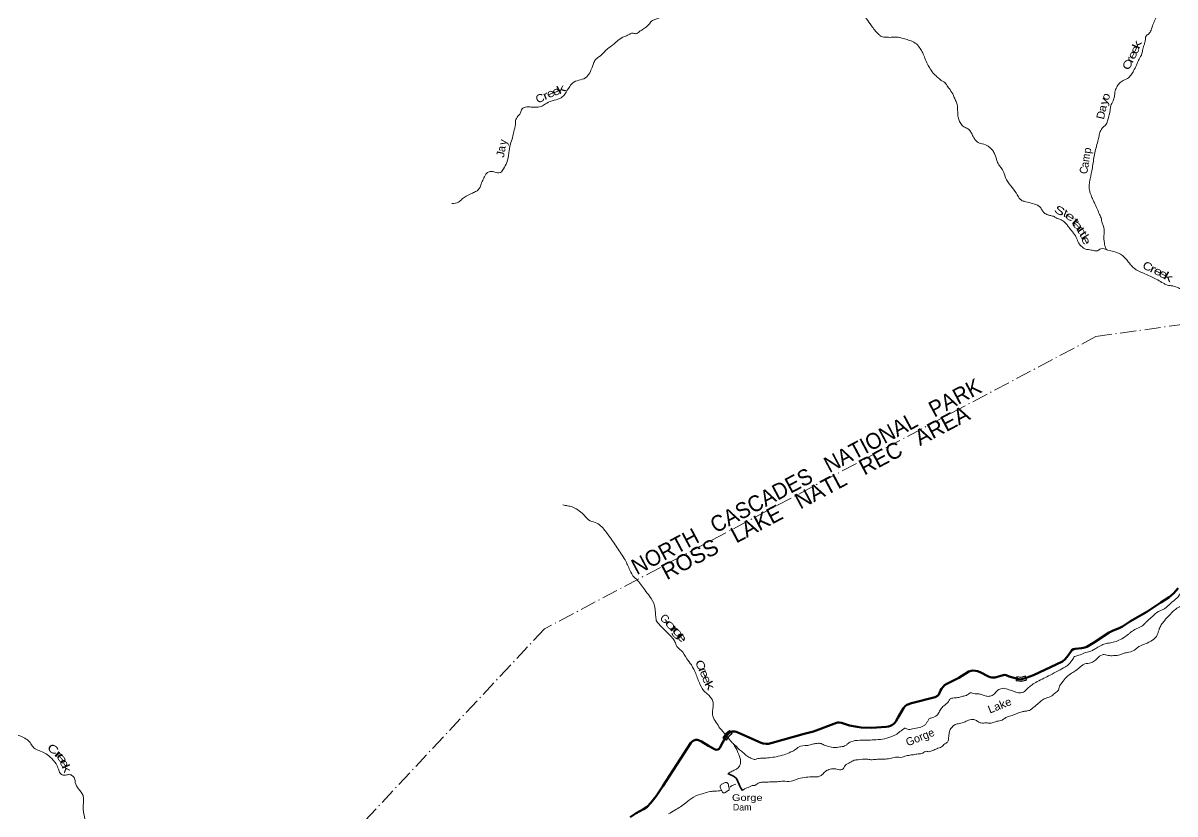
# Model space of a CAD drawing. Header units: feet. Extents: x -244583 to 4, y 367440 to 553773.
# Drawn here: x -68314 to -39518, y 439548 to 459330 of the extents above; entities that cross this region are included whole.
import ezdxf
from ezdxf.enums import TextEntityAlignment as Align

# ---------------------------------------------------------------- set-up
doc = ezdxf.new("R2010")
doc.units = ezdxf.units.FT
doc.header["$LTSCALE"] = 80
doc.linetypes.add('DOT_DASHED', pattern=[7.7, 5, -1.2, 0.3, -1.2])
for name, color, linetype, lineweight in [('23', 7, 'Continuous', 70), ('39', 7, 'Continuous', 13), ('42', 7, 'Continuous', 13), ('44', 7, 'DOT_DASHED', 13), ('59', 7, 'Continuous', 13)]:
    doc.layers.add(name, color=color, linetype=linetype, lineweight=lineweight)
doc.layers.add('41', color=7, linetype='Continuous')

msp = doc.modelspace()

# ---------------------------------------------------------------- linework, layer by layer
at = {"layer": '23'}
for points in [[(-46105.54, 442318.94), (-45514.06, 442472.27), (-45457.37, 442500.55), (-45422.85, 442534.93), (-45380.19, 442634.05), (-45352, 442678.34), (-45279.69, 442767.23), (-45224.03, 442805.93), (-44924.14, 442953.41), (-44672.84, 443107), (-44610.28, 443129.02), (-44566.89, 443133.15), (-44506.97, 443131.09), (-44454.13, 443118.97), (-44391.27, 443091.81), (-44176.91, 442987.24), (-44134.04, 442970.88), (-44097.89, 442963.63), (-44059.67, 442958.47), (-44014.95, 442962.83), (-43812.38, 443019.33), (-43778.68, 443024.63), (-43739.42, 443018.42), (-43658.54, 442988.86), (-43423.75, 442915.83), (-43375.79, 442912.99), (-43342.73, 442917.12), (-43237.41, 442950.09), (-43051.03, 443020.77), (-42329.69, 443362.19), (-42263.21, 443416.4), (-42187.73, 443511.81), (-42094.41, 443643.27), (-42056.6, 443668.61), (-42009.08, 443681.02), (-41928.3, 443689.68), (-41854.12, 443695.49), (-41773.55, 443709.96), (-41723.74, 443725.95), (-41555.53, 443826.99), (-41158.28, 444087.72), (-41065.92, 444132.73), (-40909.07, 444196.8), (-40826.25, 444240.24), (-40627.37, 444370.6), (-40218.01, 444607.03), (-39869.41, 444835.42), (-39660.65, 444970.83), (-39543.21, 445073.38), (-39439.91, 445193.28)], [(-52319.65, 440246.66), (-51616.64, 441329.64), (-51589.49, 441359.34), (-51563.66, 441378.97), (-51501.13, 441398.35), (-51457.26, 441402.75), (-51427.3, 441395.51), (-51357.41, 441361.82), (-51179.38, 441252.41), (-51027.63, 441165.29), (-50988.26, 441154.67), (-50947.97, 441159.84), (-50913.88, 441179.48), (-50893.94, 441201.61), (-50820.84, 441347.24), (-50717.33, 441519.16), (-50696.94, 441545.4), (-50676.28, 441568.14), (-50647.34, 441586.08), (-50617.99, 441600.02), (-50588.35, 441606.8), (-50564.72, 441609.49), (-50520.79, 441608.04), (-50487.96, 441601.62), (-50445.9, 441587.75), (-49861.22, 441329.37), (-49809.57, 441310.76), (-49733.12, 441298.35), (-49677.34, 441302.49), (-49585.68, 441330.1), (-48787.56, 441552.08), (-48556.64, 441612.6), (-47979.25, 441828.67), (-47946.99, 441838.97), (-47916, 441838.97), (-47855.73, 441828.58), (-47657.38, 441761.65), (-47459, 441723.05), (-47364.36, 441712.86), (-47100.62, 441704.56), (-46738.33, 441725.27), (-46675.35, 441736.61), (-46629.87, 441751.12), (-46594.74, 441769.72), (-46533.5, 441811.37), (-46493.51, 441858.62), (-46442.19, 441950.92), (-46306.18, 442195.66), (-46266.24, 442245.21), (-46221.02, 442274.51), (-46105.54, 442318.94)], [(-53135.95, 439470.81), (-52985.91, 439570.26), (-52801.25, 439665.14), (-52710.3, 439729.9), (-52619.43, 439826.39), (-52483.14, 439994.8), (-52319.65, 440246.66)]]:
    msp.add_lwpolyline(points, dxfattribs=at)
at = {"layer": '39'}
for points in [[(-57595.38, 454812.46), (-57424.25, 454849.05), (-57335.15, 454932.03), (-57234.22, 455000.57), (-57107.1, 455062.45), (-57000.42, 455116.7), (-56932.52, 455159.68), (-56862.36, 455299.77), (-56808.73, 455426.06), (-56743.09, 455546.01), (-56687.07, 455601.41), (-56579.36, 455613.13), (-56456.34, 455586.04), (-56381.19, 455592.42), (-56304.1, 455681.75), (-56223.38, 455839.81), (-56169.09, 456081.46), (-56129.5, 456301.18), (-56076.91, 456470), (-56045.33, 456606.92), (-56006.35, 456800.34), (-56004.89, 456863.05), (-55993.48, 456917.44), (-55922.09, 457023.09), (-55880.16, 457082.85), (-55837.28, 457183.08), (-55757.27, 457223.76), (-55611.21, 457228.54), (-55479.57, 457223.52), (-55328.79, 457256.52), (-55223.81, 457324.97), (-55037.65, 457397.65), (-54857.81, 457460.35), (-54768.47, 457553.45), (-54648.5, 457743), (-54542.53, 457853.94), (-54379.08, 457908.92), (-54219.21, 457984.22), (-54130.86, 458121.87), (-54079.31, 458246.18), (-54044.58, 458344.57), (-53981.58, 458438.27), (-53901.19, 458495.13), (-53797.53, 458593.98), (-53697.97, 458690.89), (-53576.36, 458777.18), (-53433.59, 458901.45), (-53275.32, 458995), (-53177.12, 459033.25), (-53117.52, 459068.32), (-53088.92, 459077.79), (-52991.96, 459063.44), (-52901.44, 459120.08), (-52827.42, 459164.95), (-52732.52, 459235.65), (-52632.82, 459338.63), (-52562.38, 459403.83), (-52468.43, 459434.07), (-52396.52, 459474.94), (-52340.69, 459522.25), (-52312.67, 459544.95)], [(-47306.04, 459533.66), (-47230.48, 459434.33), (-47104.74, 459263.48), (-47024.23, 459152.35), (-46937.21, 459059.29), (-46875.63, 459005.26), (-46825.46, 458983.88), (-46772.88, 458978.64), (-46677.75, 458972.43), (-46541.87, 458975.41), (-46440.52, 458975.13), (-46249.14, 458924.22), (-46110.29, 458880.58), (-45980.25, 458806.78), (-45887.68, 458691.33), (-45823.28, 458584.61), (-45769.67, 458449.81), (-45702.25, 458298.5), (-45639.97, 458187.78), (-45531.85, 458043.64), (-45448.46, 457968.88), (-45358.94, 457896), (-45298.92, 457862.25), (-45210.07, 457761.05), (-45141.38, 457664.36), (-45055.59, 457518.71), (-45013.43, 457414.52), (-44970.98, 457322.47), (-44950.16, 457172.22), (-44947.11, 457042.62), (-44936.61, 456971.54), (-44900.48, 456869.51), (-44837.96, 456768.91), (-44741.99, 456712.08), (-44658.17, 456655.53), (-44605.27, 456577.41), (-44545.15, 456460.67), (-44482.21, 456378.28), (-44378.23, 456317.22), (-44217.19, 456269.03), (-44151.42, 456220.98), (-44072.27, 456138.22), (-44017.86, 456037.8), (-43965, 455870.63), (-43906.78, 455760.01), (-43843.65, 455685.7), (-43785.7, 455562.94), (-43728.56, 455405.79), (-43585.06, 455214.3), (-43461.58, 455033.37), (-43389.02, 454928.5), (-43335.27, 454886.79), (-43244.66, 454860.44), (-43067.37, 454813.91), (-42922.87, 454751.92), (-42861.58, 454685.76), (-42810.74, 454605.67), (-42716.94, 454542.81), (-42644.57, 454516.88), (-42557.88, 454496.69), (-42483.81, 454456.55), (-42381.43, 454413.74), (-42299.45, 454365.32), (-42230.01, 454301), (-42171.02, 454222.74), (-42078.4, 454109.31), (-41984.46, 453965.49), (-41926.8, 453830.6), (-41835.92, 453729.35), (-41770.15, 453681.3), (-41681.38, 453663.09), (-41550.17, 453639.87), (-41452.97, 453635.63), (-41372.77, 453684.41), (-41193.17, 453649.96), (-40931.4, 453575.19), (-40744.17, 453433.3), (-40628.03, 453284.92), (-40540.87, 453197.93), (-40467.05, 453147.68), (-40272.51, 453058.24), (-40090.04, 452973.13), (-39949.78, 452903.15), (-39807.73, 452823), (-39731.64, 452782.81), (-39610.55, 452759.82), (-39457.47, 452717.88), (-39353.35, 452662.89), (-39231.42, 452589.27), (-39018.08, 452436.67), (-38912.17, 452371.51)], [(-41223.99, 453657.54), (-41260.16, 453732.45), (-41287.43, 453866.65), (-41297.42, 453959.98), (-41284.59, 454075.06), (-41290.48, 454170.32), (-41312.52, 454267.98), (-41344.98, 454353.73), (-41357.41, 454428.9), (-41401.41, 454541.22), (-41461, 454680.21), (-41532.52, 454829.59), (-41580.57, 454942.01), (-41626.59, 455054.37), (-41654.71, 455152.17), (-41659.65, 455287.89), (-41638.11, 455429.08), (-41583.01, 455705.12), (-41530.6, 456039.91), (-41445.68, 456378.02), (-41414.38, 456502.8), (-41385.4, 456615.48), (-41314.01, 456721.13), (-41237.21, 456798.32), (-41192.02, 456910.64), (-41139.75, 457152.33), (-41121.04, 457259.18), (-41063.45, 457381.34), (-41030.37, 457495.95), (-41017.74, 457602.94), (-40974.38, 457723.4), (-40913.41, 457817.14), (-40810.26, 457893.73), (-40676.92, 457961.54), (-40597.62, 458058.91), (-40536.36, 458164.79), (-40461.86, 458316.92), (-40412.67, 458427.12), (-40344.57, 458565.23), (-40323.79, 458674.06), (-40282.27, 458802.65), (-40259.98, 458889.17), (-40241.22, 458998.04), (-40172.85, 459061.26), (-40116.02, 459151.05), (-40061.83, 459301.62), (-40004.06, 459431.86), (-39964.39, 459519.19)], [(-42026.46, 443488.07), (-41918.37, 443515.97), (-41779.14, 443575.55), (-41644.53, 443610.94), (-41560.47, 443651.53), (-41472.12, 443702.15), (-41348.91, 443770.19), (-41234.46, 443810.09), (-41096.03, 443835.27), (-40957.23, 443876.65), (-40805.41, 443954.15), (-40681.68, 444044.44), (-40619.72, 444093.63), (-40483.93, 444179.6), (-40414.24, 444212.43), (-40292.86, 444288.6), (-40240.8, 444348.14), (-40102.22, 444466.43), (-40046.24, 444519.8), (-39881.38, 444635.47), (-39768.77, 444683.51), (-39640.22, 444806.07), (-39569.97, 444863.17), (-39439.5, 444981.65), (-39340.73, 445131.2), (-39246.87, 445244.43), (-39059.29, 445377.8), (-38976.22, 445462.94), (-38839.02, 445522.57), (-38716.51, 445560.26), (-38572.43, 445567.1), (-38414.17, 445573.62), (-38311.22, 445555.09), (-38265.33, 445523.69), (-38211.53, 445484.01), (-38132.75, 445472.09), (-38078.66, 445531.58), (-38046.38, 445611.81), (-38059.47, 445658.66), (-38128.03, 445674.39), (-38660.2, 445714.83), (-38690.4, 445723.61), (-38699.96, 445748.12), (-38642.15, 445793.36), (-38485.01, 445925.39), (-38383.14, 446034.4), (-38285.36, 446141.47), (-38209.08, 446196.41), (-38155.84, 446219.48), (-38091.1, 446213.96), (-38048.03, 446235.25), (-38032.53, 446291.57), (-38015.47, 446327.61), (-37901.07, 446365.49), (-37810.27, 446434.27), (-37599.84, 446591.4), (-37534.68, 446604.09), (-37359.07, 446745.82), (-37183.27, 446895.65), (-36937.27, 447013.52), (-36853.83, 447027.81), (-36778.82, 447028.13), (-36752.57, 447023.48), (-36747.3, 446988.96), (-36759.51, 446900.18), (-36744.58, 446845.19), (-36700.43, 446825.97), (-36580.33, 446847.52), (-36454.52, 446939.79), (-36352.13, 447071.05), (-36256.53, 447172.1), (-36155.27, 447254.8), (-36135.14, 447335.31), (-36119.69, 447389.6), (-36112.66, 447429.92), (-36066.63, 447404.59), (-36024.23, 447397.55), (-35998.88, 447441.5), (-35846.46, 447458.28), (-35590.1, 447499), (-35329.45, 447549.74), (-35130.05, 447581.64), (-34968.87, 447539.51), (-34822.95, 447451.19), (-34728.02, 447349.85), (-34636.91, 447258.72), (-34544.38, 447141.24), (-34498.07, 447041.01), (-34447.76, 446938.67), (-34375.95, 446888.46), (-34295.72, 446852.22)], [(-50543.81, 441282.41), (-50627.91, 441378.37), (-50744.23, 441518.65), (-50892.12, 441696.09), (-50988.18, 441835.9), (-51071.71, 441991.63), (-51076.5, 442133.42), (-51064.39, 442218.15), (-51058.73, 442286.84), (-51074.75, 442382.34), (-51147.25, 442489.23), (-51180.79, 442528.45), (-51260.27, 442597.06), (-51391.53, 442792.32), (-51496.81, 443057.84), (-51607.29, 443274.9), (-51719.18, 443431.27), (-51864.33, 443639), (-51967.41, 443738.5), (-52019.42, 443855.05), (-52078.12, 443945.45), (-52285.94, 444160.67), (-52418.51, 444299.3), (-52483.43, 444383.76), (-52493.89, 444456.86), (-52507.17, 444582.65), (-52525.39, 444757.13), (-52651.6, 444994.79), (-52773.62, 445151.39), (-52974.32, 445410.99), (-53037.87, 445467.08), (-53145.19, 445645.61), (-53262.87, 445901.29), (-53464.56, 446205.44), (-53666.43, 446501.49), (-53847.62, 446728.25), (-53971.06, 446824.17), (-54135.96, 446880.54), (-54284.79, 447017.51), (-54399.89, 447123.36), (-54583.97, 447226.72), (-54700.91, 447253.67), (-54819.97, 447276.62)], [(-36385.56, 446681.17), (-36449.08, 446565.22), (-36557.08, 446454.33), (-36663.76, 446313.05), (-36770.44, 446171.78), (-36860.34, 446054.4), (-36968.48, 445937.45), (-37119.96, 445874.1), (-37303.82, 445813.51), (-37439.14, 445747.77), (-37546.05, 445683.41), (-37596.75, 445595.51), (-37643.64, 445497.4), (-37790.98, 445350.97), (-37984.63, 445217.74), (-38200.2, 445101.21), (-38482.38, 444996.3), (-38721.45, 444914.71), (-38900.69, 444878.31), (-39019.61, 444820.29), (-39145.6, 444806.97), (-39243.08, 444799.06), (-39310.51, 444776.31), (-39553.21, 444625.98), (-39657.02, 444521.07), (-39781.88, 444382.23), (-39861.42, 444274.74), (-39908.36, 444174.6), (-39934.37, 444102.33), (-39960.43, 444028.04), (-40079.08, 443895.13), (-40261.7, 443800.1), (-40392.69, 443746.41), (-40487.44, 443681.77), (-40545.21, 443638.56), (-40710.64, 443585.65), (-40808.45, 443563.59), (-40898.54, 443525.15), (-41022.55, 443509.76), (-41152.31, 443508.66), (-41285.51, 443533.96), (-41332.25, 443528.95), (-41466.2, 443434.84), (-41553.14, 443357.88), (-41657.36, 443321.8), (-41806.2, 443284.7), (-41872.17, 443237.63), (-41994.06, 443139.2), (-42101.16, 443066.75), (-42229.04, 442972.5), (-42343.87, 442829.38), (-42407.01, 442729.62), (-42431.28, 442645.16), (-42507.81, 442580.11), (-42592.71, 442503.1), (-42740, 442445.73), (-42836.4, 442397.33), (-42925.41, 442318.39), (-43045.23, 442221.94), (-43156.62, 442139.46), (-43256.41, 442119.47), (-43339.91, 442103.15), (-43462.5, 442061.41), (-43550.52, 442024.96), (-43683.25, 441983.45), (-43763.16, 441946.81), (-43841.38, 441895.97), (-43973.87, 441864.57), (-44037.19, 441843.75), (-44133.12, 441815.57), (-44240.31, 441826.1), (-44368.09, 441822.94), (-44442.25, 441859.03), (-44520.32, 441901.29), (-44613.42, 441907.46), (-44740.02, 441867.83), (-44840.38, 441823.56), (-44909.64, 441808.95), (-45011.6, 441782.93), (-45088.03, 441721.92), (-45144.72, 441638.2), (-45162.86, 441555.63), (-45170.31, 441497.1), (-45182.38, 441414.39), (-45206.27, 441346.12), (-45274.21, 441301.11), (-45311.63, 441261.48), (-45355.07, 441224.02), (-45473.66, 441180.16), (-45569.97, 441135.8), (-45672.03, 441105.74)], [(-50691.31, 440563), (-50584.9, 440616.36), (-50482.28, 440670.7), (-50401.47, 440745.78), (-50377.15, 440832.26), (-50384.82, 440937.68), (-50423.07, 441035.7), (-50453.84, 441107.24), (-50472.87, 441160.3), (-50502.08, 441211.57), (-50519.79, 441234.23), (-50529.13, 441250.25), (-50542.97, 441283.34), (-50471.4, 441223.01), (-50402.05, 441154.64), (-50306.6, 441075.56), (-50219.16, 441000.7), (-50117.11, 440943.73), (-50036.78, 440911.55), (-49943.06, 440931.68), (-49811.04, 440942.84), (-49662.82, 440953.64), (-49483.82, 440979.93), (-49286.02, 441030.08), (-49120.22, 441099.17), (-48997.05, 441165.18), (-48926.85, 441220.26), (-48698.8, 441263.65), (-48576.49, 441293.25), (-48482.82, 441311.36), (-48393.58, 441313.38), (-48283.05, 441272.41), (-48178.45, 441237.64), (-48025.04, 441209.87), (-47895, 441223.1), (-47776.83, 441248.75), (-47708.94, 441291.73), (-47669.59, 441327.27), (-47618.28, 441354.44), (-47396.5, 441389.87), (-47179.53, 441393.03), (-46988.71, 441404.88), (-46777.35, 441428.41), (-46564.9, 441498.47), (-46443.71, 441566.55), (-46375.58, 441619.65), (-46317.81, 441662.87), (-46276.63, 441690.27), (-46206.24, 441666.4), (-46076.34, 441673.57), (-45905.17, 441712.18), (-45772.06, 441769.87), (-45728.19, 441825.54), (-45690.35, 441883.38), (-45673.34, 441917.4), (-45593.43, 441954.04), (-45426.63, 442065.61), (-45373.48, 442171.68), (-45294.6, 442250.85), (-45216.01, 442317.87), (-45178.5, 442361.55), (-45134.49, 442423.29), (-45067.02, 442448.07), (-44949.23, 442457.54), (-44843.17, 442485.48), (-44747.38, 442507.59), (-44681.65, 442544.55), (-44634.34, 442573.84), (-44513.21, 442552.87), (-44420.06, 442548.72), (-44333.32, 442530.56), (-44232.82, 442493.86), (-44139.53, 442495.79), (-44041.11, 442544.15), (-43966.23, 442625.43), (-43869.69, 442679.91), (-43808.63, 442690.66), (-43667.56, 442655.07), (-43526.74, 442609.36), (-43399.81, 442576.11), (-43279.38, 442611.83), (-43177.83, 442706.67), (-43088.97, 442779.54), (-42965.52, 442857.69), (-42795.33, 442940.86), (-42641.45, 443020.34), (-42434.17, 443128.97), (-42257.58, 443226.15), (-42154.29, 443308.81), (-42089.41, 443396.39), (-42026.46, 443488.07)], [(-64249.58, 431111.45), (-64282.27, 431200.63), (-64300.28, 431409.28), (-64333.76, 431652.61), (-64396.56, 431845.97), (-64438.35, 431978.25), (-64515.88, 432042.47), (-64706.72, 432100.86), (-64961.82, 432180.74), (-65199.07, 432343.18), (-65503.7, 432571.66), (-65678.48, 432724.77), (-65831.34, 432962.38), (-65990.38, 433194.05), (-66190.85, 433375.98), (-66272.22, 433450.4), (-66363.52, 433533.1), (-66440.07, 433645.84), (-66474.81, 433727.41), (-66458.33, 433842.36), (-66411.06, 433980.95), (-66338.43, 434173.65), (-66276.85, 434320.05), (-66254.36, 434432.85), (-66167.41, 434534.26), (-66080.01, 434657.91), (-66047.25, 434778.59), (-66009.75, 434933.56), (-65979.95, 435007.79), (-65952.25, 435078.02), (-65936.31, 435166.68), (-65982.23, 435294.99), (-66030.94, 435384.94), (-66075.69, 435470.76), (-66093.57, 435586.38), (-66043.13, 435781.54), (-65986.79, 435968.49), (-65959.33, 436226.79), (-65970.36, 436380.7), (-66018.87, 436480.75), (-66137.48, 436612.53), (-66230.69, 436701.33), (-66302.3, 436858.46), (-66333.87, 436996.6), (-66292.3, 437252.6), (-66320.01, 437481.66), (-66401.68, 437641.02), (-66509.94, 437784.72), (-66572.37, 437996.27), (-66595.69, 438142.34), (-66585.8, 438431.32), (-66542.46, 438675.15), (-66484.8, 438827.7), (-66465.24, 438995.16), (-66502.78, 439137.46), (-66605.4, 439260.83), (-66746.28, 439391.02), (-66780.85, 439480.68), (-66812.39, 439719.93), (-66800.58, 439903.72), (-66814.58, 440011.18), (-66924.46, 440175.14), (-67008.11, 440336.55), (-67015.17, 440387.25), (-67053.74, 440479.01), (-67137.61, 440529.21), (-67220.58, 440524.79), (-67339.83, 440525.13), (-67385.48, 440566.48), (-67427.93, 440666.41), (-67489.93, 440799.09), (-67638.03, 440971.89), (-67771.48, 441069.58), (-67911.73, 441131.01), (-68035.73, 441196.16), (-68100.86, 441274.29), (-68185.53, 441385.17), (-68273.33, 441441.51), (-68475.93, 441518.33), (-68607.63, 441502.74), (-68697.45, 441559.12), (-68880.09, 441623.41), (-69082.52, 441708.31), (-69323.31, 441796), (-69409.66, 441824), (-69470.57, 441910.14), (-69480.57, 442015.5), (-69451.6, 442148.39), (-69413.19, 442248.74), (-69405.12, 442347.67), (-69436.67, 442386.72)], [(-45672.03, 441105.74), (-45755, 441111.67), (-45845.42, 441059.08), (-45906.39, 441052.37), (-46028.42, 441034.91), (-46142.3, 441019.28), (-46266.64, 440989.73), (-46336.09, 440967.02), (-46502.32, 440966.75), (-46636.88, 440933.38), (-46718.2, 440923.09), (-46860.31, 440914.17), (-46986.01, 440912.99), (-47117.99, 440903.84), (-47219, 440918.29), (-47434.18, 440904.96), (-47533.83, 440891.04), (-47642.63, 440832.79), (-47759.81, 440762.59), (-47835.2, 440659.06), (-47992.99, 440672.77), (-48135, 440667.9), (-48255.9, 440611.96), (-48328.61, 440536.7), (-48400.65, 440489.76), (-48553.03, 440475.01), (-48922.99, 440430.8), (-49171.9, 440361.58), (-49346.09, 440367.56), (-49494.51, 440348.67), (-49591.76, 440350.89), (-49717.6, 440343.63), (-49831.15, 440342.16), (-49879.92, 440337.2), (-49949.46, 440310.45), (-50023.58, 440261.53), (-50090.53, 440259.01), (-50156.21, 440224.07), (-50223.64, 440201.32), (-50332.71, 440135.49)], [(-50851.51, 440136.66), (-50884.11, 440216.34), (-50876.9, 440264.75), (-50813.01, 440309.85), (-50743.46, 440336.61), (-50705.3, 440321.57), (-50682.07, 440274.49), (-50667.33, 440211.41), (-50658.1, 440172.74), (-50722.42, 440109.44), (-50786.02, 440076.48), (-50832.24, 440093.72), (-50841.71, 440122.27), (-50851.51, 440136.66)], [(-52180.84, 439547.55), (-52018.47, 439643.03), (-51874.57, 439728.82), (-51746.64, 439825.08), (-51550.68, 439970.4), (-51307.32, 440062.02), (-51129.92, 440106.56), (-51020.19, 440118.23), (-50936.98, 440122.41), (-50851.46, 440136.59)], [(-50668.97, 440218.28), (-50659.08, 440217.29), (-50607.87, 440240.42), (-50560.51, 440271.72), (-50497.14, 440294.57)]]:
    msp.add_spline(points, degree=3, dxfattribs=at)
at = {"layer": '42', "lineweight": 35}
msp.add_lwpolyline([(-50691.31, 440563), (-50641.14, 440537.79), (-50582.9, 440510.41), (-50555.88, 440494.14), (-50524.86, 440472.92), (-50490.94, 440440.5), (-50464.59, 440403.8), (-50443.89, 440363.33), (-50412.91, 440286.71), (-50395.9, 440241.94), (-50379.9, 440211.23), (-50332.71, 440135.49)], dxfattribs=at)
at = {"layer": '44'}
msp.add_line((-41494.71, 451488.67), (-30455.81, 453027.89), dxfattribs=at)
msp.add_lwpolyline([(-41494.71, 451488.67), (-55278.67, 444177.25), (-60952.76, 438113.84)], dxfattribs=at)
at = {"layer": '59'}
for p, q in [((-43483.25, 442881.19), (-43467.12, 442985.98)), ((-43474.12, 442887.88), (-43460.4, 442977.02)), ((-50732.26, 441392.86), (-50818.71, 441453.69)), ((-50587.3, 441557.76), (-50657.28, 441636.02))]:
    msp.add_line(p, q, dxfattribs=at)
for points in [[(-43483.25, 442881.19), (-43364.72, 442862.95), (-43245, 442889.32), (-43225.36, 442898.3), (-43253.4, 443000.05)], [(-43233.71, 442903.28), (-43247.55, 442896.95), (-43364.98, 442871.08), (-43474.12, 442887.88)], [(-43467.12, 442985.98), (-43368.14, 442970.75), (-43278.5, 442990.5), (-43253.4, 443000.05)], [(-43460.4, 442977.02), (-43367.88, 442962.79), (-43276.25, 442982.97), (-43257.62, 442990.06), (-43233.71, 442903.28)], [(-50818.71, 441453.69), (-50737.7, 441568.84), (-50657.28, 441636.02)], [(-50807.57, 441455.63), (-50731.76, 441563.38), (-50658.09, 441624.92), (-50598.74, 441558.54)], [(-50598.74, 441558.54), (-50665.22, 441502.04), (-50734.2, 441404), (-50807.57, 441455.63)], [(-50732.26, 441392.86), (-50659.26, 441496.6), (-50587.3, 441557.76)]]:
    msp.add_lwpolyline(points, dxfattribs=at)

# ---------------------------------------------------------------- texts
at = {"layer": '41'}
for s, rotation, width, p in [('k', 67.674, 1.45, (-40377.91, 458755.55)), ('e', 64.192, 1.35, (-40429.46, 458622.23)), ('r', 65.829, 1.45, (-40552.51, 458369.78)), ('e', 63.313, 1.4, (-40493.03, 458489.93)), ('C', 63.397, 1.25, (-40617.9, 458240.41)), ('r', 21.76, 1.4, (-55215.73, 457425.8)), ('e', 21.531, 1.25, (-55093.18, 457481.45)), ('e', 22.2, 1.25, (-54954.03, 457532.93)), ('k', 28.338, 1.6, (-54817.26, 457592.93)), ('C', 19.362, 1.1, (-55359.59, 457356.35)), ('y', 70.581, 1.25, (-41199.46, 457337.51)), ('o', 72.091, 1.15, (-41155.71, 457459.05)), ('D', 77.333, 1.05, (-41272.54, 457006.75)), ('a', 78.26, 1.1, (-41237.04, 457175.63)), ('J', 78.336, 1.15, (-56281.01, 456026.23)), ('m', 81.922, 0.9, (-41649.83, 455947.42)), ('C', 78.789, 0.95, (-41699.88, 455629.83)), ('S', 332.388, 1.45, (-42444.75, 454550.37)), ('t', 337.149, 1.15, (-42289.53, 454486.17)), ('e', 326.751, 1.6, (-42189.58, 454410.3)), ('t', 316.862, 1.95, (-42072.44, 454292.28)), ('a', 309.31, 1.9, (-42023.32, 454208.04)), ('t', 304.995, 1.6, (-41946.18, 454096.21)), ('t', 304.308, 1.55, (-41891.1, 454003.08)), ('l', 300.512, 1.25, (-41854.44, 453935.95)), ('e', 296.762, 1.4, (-41826.26, 453849.01)), ('C', 335.314, 1.2, (-40243.73, 453155.08)), ('r', 335.042, 1.5, (-40104.8, 453090.48)), ('e', 334.18, 1.35, (-39980.05, 453031.01)), ('e', 333.267, 1.4, (-39851.69, 452965.13)), ('k', 330.253, 1.65, (-39729.96, 452893.74)), ('o', 313.763, 2, (-52191.36, 444206.48)), ('r', 314.043, 2.25, (-52096.63, 444108.76)), ('g', 313.953, 2.1, (-52000.96, 444011.35)), ('e', 306.074, 1.7, (-51923.53, 443911.57)), ('C', 301.696, 1.35, (-51462.74, 443220.9)), ('r', 294.521, 1.5, (-51409.46, 443110.82)), ('e', 291.569, 1.25, (-51369.44, 443016.08)), ('e', 291.688, 1.25, (-51311.83, 442875.28)), ('k', 298.372, 1.6, (-51234.49, 442716.62)), ('C', 327.697, 1.4, (-67616.31, 441085.56)), ('r', 316.487, 2.2, (-67486.69, 440966.09)), ('e', 310.511, 1.85, (-67411.8, 440877.28)), ('e', 300.304, 1.5, (-67361.79, 440766.07)), ('k', 292.782, 1.45, (-67314.11, 440647.68))]:
    msp.add_text(s, height=200, rotation=rotation, dxfattribs=dict(at, width=width)).set_placement(p, align=Align.CENTER)
for s, rotation, p in [('a', 80.222, (-56258.17, 456167.74)), ('y', 79.349, (-56222.02, 456332.15)), ('p', 82.414, (-41616.48, 456128.62)), ('a', 81.994, (-41674.32, 455773.87)), ('G', 314.247, (-52338.94, 444360.93))]:
    msp.add_text(s, height=200, rotation=rotation, dxfattribs=at).set_placement(p, align=Align.CENTER)
at = {"layer": '41', "width": 1.05}
msp.add_text('Lake', height=200, rotation=22, dxfattribs=at).set_placement((-44145.96, 442056.47))
at = {"layer": '41'}
msp.add_text('Gorge', height=200, rotation=21.855, dxfattribs=at).set_placement((-46198.62, 441237.65))
at = {"layer": '42', "width": 1.25}
msp.add_text('Gorge', height=165, dxfattribs=at).set_placement((-50593.71, 439874.67))
at = {"layer": '42'}
msp.add_text('Dam', height=165, dxfattribs=at).set_placement((-50569.75, 439634.72))
at = {"layer": '44', "width": 0.95}
msp.add_text('NORTH   CASCADES   NATIONAL   PARK', height=400, rotation=27.943, dxfattribs=at).set_placement((-52969.63, 445515.23))
at = {"layer": '44'}
msp.add_text('ROSS   LAKE   NATL   REC   AREA', height=400, rotation=27.943, dxfattribs=at).set_placement((-52221.08, 445389.8))

doc.saveas('drawing.dxf')
